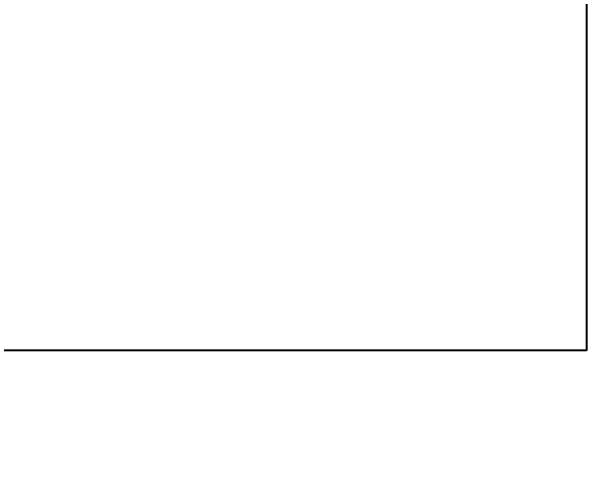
# Model space of a CAD drawing. Header units: inches. Extents: x 3186 to 109360, y -14990 to 740552.
# Drawn here: x 76730 to 79286, y 405365 to 407398 of the extents above; entities that cross this region are included whole.
import ezdxf

# ---------------------------------------------------------------- set-up
doc = ezdxf.new("R2010")
doc.units = ezdxf.units.IN
doc.header["$MEASUREMENT"] = 0
doc.styles.get("Standard").update_dxf_attribs({"font": 'txt', "bigfont": 'gbcbig.shx'})
doc.dimstyles.new('Standard-yuanban', dxfattribs={"dimtxt": 800, "dimasz": 0.18, "dimexe": 0.18, "dimexo": 0.0625, "dimgap": 0.09, "dimtad": 0, "dimtih": 1, "dimtoh": 1, "dimdec": 4, "dimlfac": 0.02, "dimzin": 0, "dimdsep": 46, "dimtxsty": 'Standard', "dimcen": 0.09, "dimadec": 0, "dimazin": 0, "dimtfac": 1, "dimtdec": 4, "dimtofl": 0, "dimtmove": 0, "dimatfit": 3, "dimfxl": 1, "dimtolj": 1, "dimtzin": 0, "dimarcsym": 0})

# ---------------------------------------------------------------- blocks, each defined once
blk = doc.blocks.new('*D60')
at = {"color": 0, "lineweight": -2, "transparency": 16777216}
for p, q in [((4935.9, 407453), (4935.9, 405889.6)), ((79285.9, 407453), (79285.9, 405889.6)), ((4936.1, 405889.7), (39310.8, 405889.7)), ((79285.7, 405889.7), (44911, 405889.7))]:
    blk.add_line(p, q, dxfattribs=at)
at = {"color": 0, "transparency": 16777216}
for points in [[(4936.1, 405889.8), (4936.1, 405889.7), (4935.9, 405889.7)], [(79285.7, 405889.8), (79285.7, 405889.7), (79285.9, 405889.7)]]:
    blk.add_solid(points, dxfattribs=at)
at = {"layer": 'Defpoints', "color": 0, "transparency": 16777216}
for p in [(4935.9, 407453.1), (79285.9, 407453.1), (79285.9, 405889.7)]:
    blk.add_point(p, dxfattribs=at)
at = {"color": 0, "transparency": 16777216, "insert": (42110.9, 405889.7), "char_height": 800, "attachment_point": 5}
blk.add_mtext('\\A1;1487.0000', dxfattribs=at)

msp = doc.modelspace()

# ---------------------------------------------------------------- dimensions: what is measured, and where the dimension line sits
dim = msp.add_linear_dim(base=(79285.91392, 405889.7489), p1=(4935.91392, 407453.09155), p2=(79285.91392, 407453.09155), dimstyle='Standard-yuanban')
dim.commit()
dim.dimension.update_dxf_attribs({"geometry": '*D60', "text_midpoint": (42110.91392, 405889.7489)})

doc.saveas('drawing.dxf')
